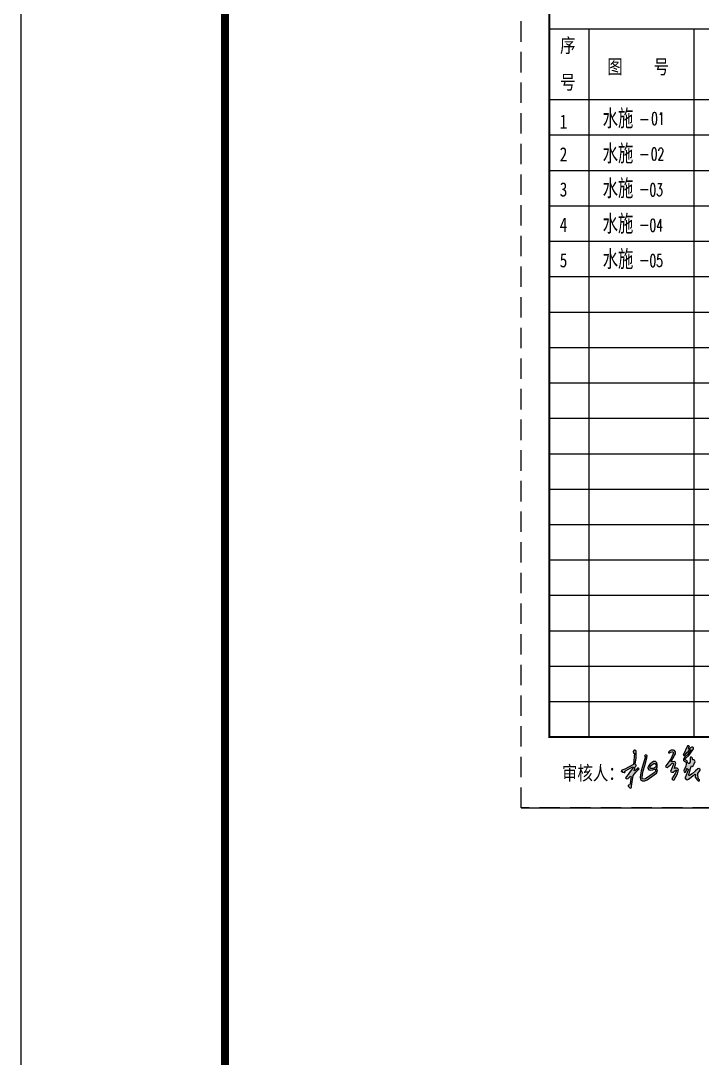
# Model space of a CAD drawing. Extents: x 4995099 to 5303443, y 4627657 to 4889583.
# Drawn here: x 4995099 to 5011783, y 4760205 to 4785598 of the extents above; entities that cross this region are included whole.
import ezdxf

# ---------------------------------------------------------------- set-up
doc = ezdxf.new("R2010")
doc.units = 0
doc.header["$LTSCALE"] = 1000
doc.header["$MEASUREMENT"] = 0
doc.linetypes.add('DASHED', pattern=[0.75, 0.5, -0.25])
doc.layers.get('0').update_dxf_attribs({"color": 4, "linetype": 'CONTINUOUS'})
for name, color, linetype in [('DN_DIM', 3, 'CONTINUOUS'), ('PUB_TEXT', 7, 'CONTINUOUS'), ('PUB_TITLE', 4, 'CONTINUOUS'), ('TWT_TITLE', 7, 'CONTINUOUS'), ('WALL', 5, 'CONTINUOUS')]:
    doc.layers.add(name, color=color, linetype=linetype)
doc.styles.add('_HZTXT', font='TXT', dxfattribs={"width": 0.8, "bigfont": 'HZTXT'})
doc.styles.add('_TXT', font='SIMPLEX.shx', dxfattribs={"width": 0.6})
doc.styles.add('中文', font='', dxfattribs={"width": 0.8, "height": 1000})
doc.styles.get('中文').set_extended_font_data('SimSun')

# ---------------------------------------------------------------- blocks, each defined once
blk = doc.blocks.new('A$C1CEA13AE')
for points in [[(1958, 990), (2045, 1117), (2044, 1144), (2019, 1159), (1994, 1163), (1958, 1145), (1914, 1108), (1896, 1119), (1912, 1148), (1925, 1180), (1915, 1192), (1906, 1202), (1899, 1202), (1882, 1202), (1869, 1199), (1750, 934), (1785, 914), (1853, 1009), (1900, 1046), (1940, 1096), (1971, 1083), (1921, 1012), (1852, 931), (1783, 864), (1754, 818), (1756, 785), (1774, 763), (1832, 740), (1829, 684), (1824, 621), (1780, 524), (1766, 501), (1777, 462), (1809, 448), (1846, 510), (1847, 546), (1856, 556), (1903, 527), (1864, 441), (1831, 367), (1811, 320), (1797, 290), (1834, 251), (1865, 237), (1900, 253), (2060, 375), (2075, 400), (2100, 390), (2086, 316), (2149, 224), (2182, 200), (2206, 208), (2206, 234), (2184, 268), (2162, 356), (2167, 414), (2230, 510), (2230, 526), (2216, 542), (2192, 553), (2164, 545), (2098, 490), (2000, 411), (1930, 359), (1917, 357), (1900, 376), (1925, 431), (1960, 559), (1975, 616), (1987, 632), (2025, 615), (2063, 686), (2092, 754), (2073, 794), (2052, 799), (2034, 803), (2010, 816), (2008, 853), (1998, 870), (1980, 876), (1953, 881), (1947, 845), (1947, 750), (1922, 702), (1891, 702), (1875, 738), (1860, 772), (1804, 798), (1806, 827), (1907, 922)], [(408, 458), (501, 546), (478, 567), (461, 567), (429, 530), (384, 489), (364, 498), (372, 541), (393, 601), (422, 637), (422, 653), (396, 676), (424, 858), (425, 973), (424, 1028), (419, 1056), (401, 1068), (395, 1073), (369, 1072), (336, 1039), (343, 994), (372, 992), (346, 674), (328, 658), (99, 538), (41, 522), (20, 513), (4, 493), (0, 477), (17, 479), (39, 458), (79, 448), (100, 442), (112, 456), (104, 479), (115, 490), (316, 608), (336, 599), (332, 577), (314, 556), (254, 475), (193, 388), (145, 329), (123, 298), (135, 277), (159, 265), (195, 279), (251, 334), (268, 339), (284, 326), (269, 280), (260, 197), (247, 135), (238, 94), (209, 90), (194, 81), (193, 58), (202, 45), (240, 15), (261, 0), (284, 13), (285, 30), (293, 59), (333, 359)], [(1392, 664), (1431, 698), (1459, 707), (1479, 696), (1469, 662), (1438, 585), (1412, 520), (1395, 475), (1426, 450), (1473, 450), (1488, 476), (1538, 514), (1566, 514), (1563, 493), (1520, 415), (1428, 267), (1469, 229), (1497, 233), (1591, 404), (1616, 517), (1611, 541), (1580, 563), (1557, 568), (1518, 566), (1502, 557), (1526, 646), (1538, 706), (1519, 741), (1490, 754), (1452, 750), (1425, 747), (1408, 757), (1503, 920), (1533, 972), (1532, 1030), (1500, 1064), (1476, 1074), (1443, 1074), (1412, 1072), (1395, 1067), (1373, 1053), (1350, 1042), (1336, 1020), (1338, 1003), (1365, 999), (1391, 1016), (1434, 1029), (1469, 1022), (1476, 996), (1409, 843), (1351, 755), (1263, 631), (1246, 606), (1294, 584)]]:
    blk.add_hatch(color=256).paths.add_polyline_path(points)
h = blk.add_hatch(color=256)
h.paths.add_polyline_path([(615, 487), (665, 642), (725, 854), (730, 921), (716, 935), (683, 942), (659, 912), (683, 893), (561, 492), (543, 382), (530, 310), (548, 250), (600, 209), (663, 208), (733, 238), (998, 421), (1015, 443), (996, 454), (1004, 474), (1027, 480), (1020, 495), (1013, 511), (1003, 563), (1015, 596), (1010, 621), (1014, 675), (1004, 715), (988, 737), (965, 751), (938, 757), (912, 751), (877, 730), (820, 686), (778, 641), (751, 588), (750, 565), (776, 524), (832, 512), (893, 524), (935, 540), (966, 540), (975, 525), (953, 464), (934, 439), (685, 261), (643, 253), (602, 266), (587, 293), (598, 395)])
h.paths.add_polyline_path([(808, 579), (821, 593), (821, 621), (857, 647), (902, 686), (922, 702), (944, 702), (959, 701), (972, 668), (983, 637), (972, 619), (972, 601), (967, 592), (904, 562), (875, 560), (855, 554), (835, 561), (818, 569)], flags=16)
for p, q in [((1869, 1199), (1750, 934)), ((1882, 1202), (1869, 1199)), ((1899, 1202), (1882, 1202)), ((1906, 1202), (1899, 1202)), ((1915, 1192), (1906, 1202)), ((1912, 1148), (1925, 1180)), ((1925, 1180), (1915, 1192)), ((369, 1072), (336, 1039)), ((336, 1039), (343, 994)), ((343, 994), (372, 992)), ((372, 992), (346, 674)), ((395, 1073), (369, 1072)), ((401, 1068), (395, 1073)), ((419, 1056), (401, 1068)), ((424, 1028), (419, 1056)), ((425, 973), (424, 1028)), ((424, 858), (425, 973)), ((683, 893), (561, 492)), ((683, 942), (659, 912)), ((659, 912), (683, 893)), ((716, 935), (683, 942)), ((730, 921), (716, 935)), ((725, 854), (730, 921)), ((1350, 1042), (1336, 1020)), ((1336, 1020), (1338, 1003)), ((1338, 1003), (1365, 999)), ((1373, 1053), (1350, 1042)), ((1365, 999), (1391, 1016)), ((1395, 1067), (1373, 1053)), ((1391, 1016), (1434, 1029)), ((1412, 1072), (1395, 1067)), ((1408, 757), (1503, 920)), ((1476, 996), (1409, 843)), ((1443, 1074), (1412, 1072)), ((1434, 1029), (1469, 1022)), ((1476, 1074), (1443, 1074)), ((1469, 1022), (1476, 996)), ((1500, 1064), (1476, 1074)), ((1532, 1030), (1500, 1064)), ((1503, 920), (1533, 972)), ((1533, 972), (1532, 1030)), ((1750, 934), (1785, 914)), ((1852, 931), (1783, 864)), ((1785, 914), (1853, 1009)), ((1806, 827), (1907, 922)), ((1921, 1012), (1852, 931)), ((1853, 1009), (1900, 1046)), ((1896, 1119), (1912, 1148)), ((1914, 1108), (1896, 1119)), ((1900, 1046), (1940, 1096)), ((1907, 922), (1958, 990)), ((1958, 1145), (1914, 1108)), ((1971, 1083), (1921, 1012)), ((1940, 1096), (1971, 1083)), ((1953, 881), (1947, 845)), ((1980, 876), (1953, 881)), ((1994, 1163), (1958, 1145)), ((1958, 990), (2045, 1117)), ((2019, 1159), (1994, 1163)), ((2044, 1144), (2019, 1159)), ((2045, 1117), (2044, 1144)), ((328, 658), (99, 538)), ((115, 490), (316, 608)), ((316, 608), (336, 599)), ((346, 674), (328, 658)), ((336, 599), (332, 577)), ((372, 541), (393, 601)), ((393, 601), (422, 637)), ((396, 676), (424, 858)), ((422, 653), (396, 676)), ((422, 637), (422, 653)), ((615, 487), (665, 642)), ((665, 642), (725, 854)), ((751, 588), (750, 565)), ((778, 641), (751, 588)), ((820, 686), (778, 641)), ((808, 579), (821, 593)), ((877, 730), (820, 686)), ((821, 621), (857, 647)), ((821, 593), (821, 621)), ((857, 647), (902, 686)), ((912, 751), (877, 730)), ((902, 686), (922, 702)), ((967, 592), (904, 562)), ((938, 757), (912, 751)), ((922, 702), (944, 702)), ((965, 751), (938, 757)), ((944, 702), (959, 701)), ((959, 701), (972, 668)), ((988, 737), (965, 751)), ((972, 601), (967, 592)), ((972, 668), (983, 637)), ((983, 637), (972, 619)), ((972, 619), (972, 601)), ((1004, 715), (988, 737)), ((1003, 563), (1015, 596)), ((1014, 675), (1004, 715)), ((1010, 621), (1014, 675)), ((1015, 596), (1010, 621)), ((1263, 631), (1246, 606)), ((1246, 606), (1294, 584)), ((1351, 755), (1263, 631)), ((1294, 584), (1392, 664)), ((1409, 843), (1351, 755)), ((1392, 664), (1431, 698)), ((1425, 747), (1408, 757)), ((1452, 750), (1425, 747)), ((1431, 698), (1459, 707)), ((1469, 662), (1438, 585)), ((1490, 754), (1452, 750)), ((1459, 707), (1479, 696)), ((1479, 696), (1469, 662)), ((1519, 741), (1490, 754)), ((1502, 557), (1526, 646)), ((1538, 706), (1519, 741)), ((1526, 646), (1538, 706)), ((1783, 864), (1754, 818)), ((1754, 818), (1756, 785)), ((1756, 785), (1774, 763)), ((1774, 763), (1832, 740)), ((1824, 621), (1780, 524)), ((1804, 798), (1806, 827)), ((1860, 772), (1804, 798)), ((1829, 684), (1824, 621)), ((1832, 740), (1829, 684)), ((1875, 738), (1860, 772)), ((1891, 702), (1875, 738)), ((1922, 702), (1891, 702)), ((1947, 750), (1922, 702)), ((1947, 845), (1947, 750)), ((1960, 559), (1975, 616)), ((1975, 616), (1987, 632)), ((1998, 870), (1980, 876)), ((1987, 632), (2025, 615)), ((2008, 853), (1998, 870)), ((2010, 816), (2008, 853)), ((2034, 803), (2010, 816)), ((2025, 615), (2063, 686)), ((2052, 799), (2034, 803)), ((2073, 794), (2052, 799)), ((2063, 686), (2092, 754)), ((2092, 754), (2073, 794)), ((4, 493), (0, 477)), ((0, 477), (17, 479)), ((20, 513), (4, 493)), ((17, 479), (39, 458)), ((41, 522), (20, 513)), ((39, 458), (79, 448)), ((99, 538), (41, 522)), ((79, 448), (100, 442)), ((100, 442), (112, 456)), ((104, 479), (115, 490)), ((112, 456), (104, 479)), ((145, 329), (123, 298)), ((123, 298), (135, 277)), ((193, 388), (145, 329)), ((254, 475), (193, 388)), ((195, 279), (251, 334)), ((251, 334), (268, 339)), ((314, 556), (254, 475)), ((268, 339), (284, 326)), ((284, 326), (269, 280)), ((293, 59), (333, 359)), ((332, 577), (314, 556)), ((333, 359), (408, 458)), ((364, 498), (372, 541)), ((384, 489), (364, 498)), ((429, 530), (384, 489)), ((408, 458), (501, 546)), ((461, 567), (429, 530)), ((478, 567), (461, 567)), ((501, 546), (478, 567)), ((543, 382), (530, 310)), ((530, 310), (548, 250)), ((561, 492), (543, 382)), ((587, 293), (598, 395)), ((598, 395), (615, 487)), ((934, 439), (685, 261)), ((733, 238), (998, 421)), ((750, 565), (776, 524)), ((776, 524), (832, 512)), ((818, 569), (808, 579)), ((835, 561), (818, 569)), ((832, 512), (893, 524)), ((855, 554), (835, 561)), ((875, 560), (855, 554)), ((904, 562), (875, 560)), ((893, 524), (935, 540)), ((953, 464), (934, 439)), ((935, 540), (966, 540)), ((975, 525), (953, 464)), ((966, 540), (975, 525)), ((996, 454), (1004, 474)), ((1015, 443), (996, 454)), ((998, 421), (1015, 443)), ((1013, 511), (1003, 563)), ((1004, 474), (1027, 480)), ((1020, 495), (1013, 511)), ((1027, 480), (1020, 495)), ((1412, 520), (1395, 475)), ((1395, 475), (1426, 450)), ((1438, 585), (1412, 520)), ((1426, 450), (1473, 450)), ((1520, 415), (1428, 267)), ((1473, 450), (1488, 476)), ((1488, 476), (1538, 514)), ((1497, 233), (1591, 404)), ((1518, 566), (1502, 557)), ((1557, 568), (1518, 566)), ((1563, 493), (1520, 415)), ((1538, 514), (1566, 514)), ((1580, 563), (1557, 568)), ((1566, 514), (1563, 493)), ((1611, 541), (1580, 563)), ((1591, 404), (1616, 517)), ((1616, 517), (1611, 541)), ((1780, 524), (1766, 501)), ((1766, 501), (1777, 462)), ((1777, 462), (1809, 448)), ((1811, 320), (1797, 290)), ((1809, 448), (1846, 510)), ((1831, 367), (1811, 320)), ((1864, 441), (1831, 367)), ((1846, 510), (1847, 546)), ((1847, 546), (1856, 556)), ((1856, 556), (1903, 527)), ((1903, 527), (1864, 441)), ((1900, 376), (1925, 431)), ((1917, 357), (1900, 376)), ((1900, 253), (2060, 375)), ((1930, 359), (1917, 357)), ((1925, 431), (1960, 559)), ((2000, 411), (1930, 359)), ((2098, 490), (2000, 411)), ((2060, 375), (2075, 400)), ((2075, 400), (2100, 390)), ((2100, 390), (2086, 316)), ((2086, 316), (2149, 224)), ((2164, 545), (2098, 490)), ((2162, 356), (2167, 414)), ((2184, 268), (2162, 356)), ((2192, 553), (2164, 545)), ((2167, 414), (2230, 510)), ((2216, 542), (2192, 553)), ((2230, 526), (2216, 542)), ((2230, 510), (2230, 526)), ((135, 277), (159, 265)), ((159, 265), (195, 279)), ((194, 81), (193, 58)), ((193, 58), (202, 45)), ((209, 90), (194, 81)), ((202, 45), (240, 15)), ((238, 94), (209, 90)), ((247, 135), (238, 94)), ((240, 15), (261, 0)), ((260, 197), (247, 135)), ((269, 280), (260, 197)), ((261, 0), (284, 13)), ((284, 13), (285, 30)), ((285, 30), (293, 59)), ((548, 250), (600, 209)), ((602, 266), (587, 293)), ((600, 209), (663, 208)), ((643, 253), (602, 266)), ((685, 261), (643, 253)), ((663, 208), (733, 238)), ((1428, 267), (1469, 229)), ((1469, 229), (1497, 233)), ((1797, 290), (1834, 251)), ((1834, 251), (1865, 237)), ((1865, 237), (1900, 253)), ((2149, 224), (2182, 200)), ((2182, 200), (2206, 208)), ((2206, 234), (2184, 268)), ((2206, 208), (2206, 234))]:
    blk.add_line(p, q)

msp = doc.modelspace()

# ---------------------------------------------------------------- linework, layer by layer
at = {"color": 4}
for p, q in [((5008040.3, 4785401.8), (5024853.8, 4785401.8)), ((5009005.6, 4785401.8), (5009005.6, 4768068.4)), ((5011576.5, 4785401.8), (5011576.5, 4768068.4)), ((5008040.3, 4783668.4), (5024853.8, 4783668.4)), ((5008040.3, 4782801.8), (5024853.8, 4782801.8)), ((5008040.3, 4781935.1), (5024853.8, 4781935.1)), ((5008040.3, 4781068.4), (5024853.8, 4781068.4)), ((5008040.3, 4780201.8), (5024853.8, 4780201.8)), ((5008040.3, 4779335.1), (5024853.8, 4779335.1)), ((5008040.3, 4778468.4), (5024853.8, 4778468.4)), ((5008040.3, 4777601.8), (5024853.8, 4777601.8)), ((5008040.3, 4776735.1), (5024853.8, 4776735.1)), ((5008040.3, 4775868.4), (5024853.8, 4775868.4)), ((5008040.3, 4775001.8), (5024853.8, 4775001.8)), ((5008040.3, 4774135.1), (5024853.8, 4774135.1)), ((5008040.3, 4773268.4), (5024853.8, 4773268.4)), ((5008040.3, 4772401.8), (5024853.8, 4772401.8)), ((5008040.3, 4771535.1), (5024853.8, 4771535.1)), ((5008040.3, 4770668.4), (5024853.8, 4770668.4)), ((5008040.3, 4769801.8), (5024853.8, 4769801.8)), ((5008040.3, 4768935.1), (5024853.8, 4768935.1)), ((5008040.3, 4768068.4), (5024853.8, 4768068.4)), ((5007347.2, 4766335.1), (5025547.2, 4766335.1))]:
    msp.add_line(p, q, dxfattribs=at)
at = {"layer": 'PUB_TITLE', "linetype": 'DASHED'}
msp.add_lwpolyline([(5007347.2, 4766335.1), (5007347.2, 4791294.9), (5025547.2, 4791294.9), (5025547.2, 4766335.1)], close=True, dxfattribs=at)
at = {"layer": 'TWT_TITLE'}
msp.add_lwpolyline([(4995099.4, 4718205.1), (5173299.4, 4718205.1), (5173299.4, 4802205.1), (4995099.4, 4802205.1)], close=True, dxfattribs=at)
at = {"layer": 'TWT_TITLE', "const_width": 200}
msp.add_lwpolyline([(5000099.4, 4720205.1), (5171299.4, 4720205.1), (5171299.4, 4800205.1), (5000099.4, 4800205.1)], close=True, dxfattribs=at)
at = {"layer": 'WALL', "const_width": 43.3, "flags": 128}
msp.add_lwpolyline([(5024853.8, 4768068.4), (5024853.8, 4790428), (5008040.3, 4790428), (5008040.3, 4768068.4)], close=True, dxfattribs=at)

# ---------------------------------------------------------------- block references
at = {"xscale": 0.8666666666666667, "yscale": 0.8666666666666667, "zscale": 0.8666666666666667}
msp.add_blockref('A$C1CEA13AE', (5009800.5, 4766813.6), dxfattribs=at)

# ---------------------------------------------------------------- texts
at = {"style": '中文', "width": 0.8}
for s, height, p in [('序', 346.7, (5008303.1, 4784819.6)), ('图    号', 346.67, (5009458, 4784298.6)), ('号', 346.7, (5008303.1, 4783920.1)), ('1', 346.7, (5008293.1, 4782954.1)), ('2', 346.7, (5008293.1, 4782155.3)), ('3', 346.7, (5008293.1, 4781296.4)), ('4', 346.7, (5008293.1, 4780429.7)), ('5', 346.7, (5008293.1, 4779563.1)), ('审核人：', 346.67, (5008347.9, 4767013.4))]:
    msp.add_text(s, height=height, dxfattribs=at).set_placement(p)
at = {"layer": 'DN_DIM', "style": '_TXT', "width": 0.628571}
for s, p in [('01', (5010531, 4783051.5)), ('02', (5010524.7, 4782182.4)), ('03', (5010492.1, 4781307.5)), ('04', (5010492.1, 4780440.8)), ('05', (5010492.1, 4779574.2))]:
    msp.add_text(s, height=303.33, dxfattribs=at).set_placement(p)
at = {"layer": 'PUB_TEXT', "width": 0.8}
for s, height, style, p in [('水施', 467.71, '_HZTXT', (5009346.8, 4782964.2)), ('-', 312, '_TXT', (5010224.8, 4783048.9)), ('水施', 467.71, '_HZTXT', (5009346.8, 4782104.3)), ('-', 312, '_TXT', (5010224.8, 4782189)), ('水施', 467.71, '_HZTXT', (5009346.8, 4781253.1)), ('-', 312, '_TXT', (5010224.8, 4781330.3)), ('水施', 467.71, '_HZTXT', (5009346.8, 4780386.4)), ('-', 312, '_TXT', (5010224.8, 4780463.6)), ('水施', 467.71, '_HZTXT', (5009346.8, 4779519.7)), ('-', 312, '_TXT', (5010224.8, 4779596.9))]:
    msp.add_text(s, height=height, dxfattribs=dict(at, style=style)).set_placement(p)

doc.saveas('drawing.dxf')
